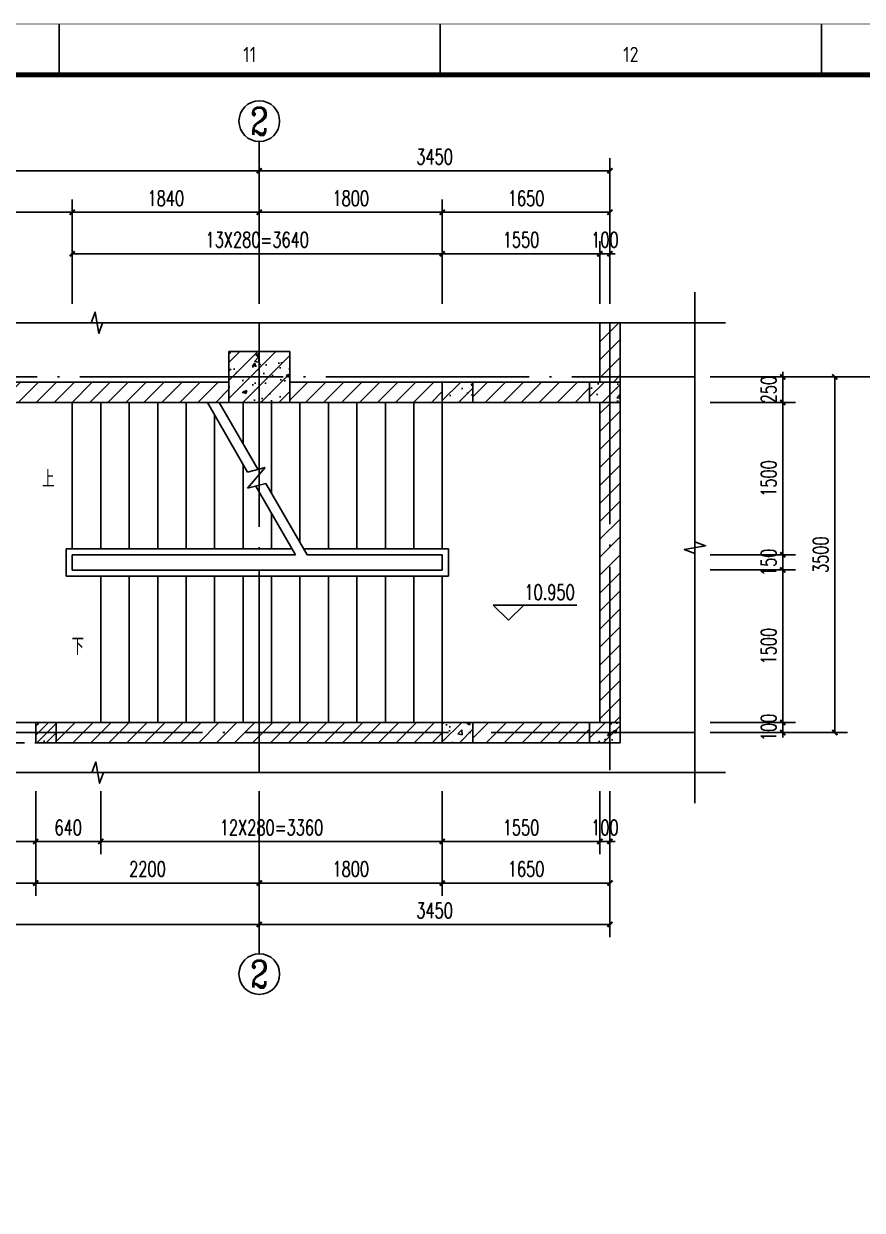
# Model space of a CAD drawing. Extents: x -93062 to 326984, y -142534 to 91021.
# Drawn here: x 177549 to 185798, y -49572 to -37894 of the extents above; entities that cross this region are included whole.
import ezdxf
from ezdxf.enums import TextEntityAlignment as Align

# ---------------------------------------------------------------- set-up
doc = ezdxf.new("R2010")
doc.units = 0
doc.header["$LTSCALE"] = 1000
doc.header["$MEASUREMENT"] = 0
doc.linetypes.add('DASH', pattern=[0.35, 0.25, -0.1])
doc.linetypes.add('DOTE', pattern=[2.42, 2, -0.2, 0.02, -0.2])
doc.layers.get('0').update_dxf_attribs({"color": 8})
doc.layers.get('Defpoints').update_dxf_attribs({"color": 8})
for name, color, linetype in [('AXIS', 8, 'Continuous'), ('AXIS_TEXT', 8, 'Continuous'), ('CENTRE LINE', 8, 'DOTE'), ('COLUMN', 8, 'Continuous'), ('DIM_ELEV', 8, 'Continuous'), ('DIM_SYMB', 8, 'Continuous'), ('DOTE', 8, 'DOTE'), ('PUB_DIM', 8, 'Continuous'), ('PUB_HATCH', 8, 'Continuous'), ('PUB_TEXT', 8, 'Continuous'), ('STAIR', 8, 'Continuous'), ('TEXT', 8, 'Continuous'), ('WALL', 8, 'Continuous'), ('WINDOW', 8, 'Continuous')]:
    doc.layers.add(name, color=color, linetype=linetype)
doc.styles.add('_TCH_AXIS', font='COMPLEX', dxfattribs={"bigfont": 'GBCBIG'})
doc.styles.add('_TCH_DIM', font='SIMPLEX', dxfattribs={"bigfont": 'GBCBIG'})
doc.styles.add('_TCH_DIM_T3', font='SIMPLEX', dxfattribs={"width": 0.705882, "bigfont": 'GBCBIG'})
doc.styles.get("Standard").update_dxf_attribs({"font": 'gbenor.shx', "bigfont": 'gbcbig.shx'})
doc.styles.add('TK', font='GEDITXT.SHX', dxfattribs={"width": 0.85, "height": 3.5, "bigfont": 'DXT.SHX'})
doc.dimstyles.new('_TCH_ARCH&&50', dxfattribs={"dimtxt": 148.75, "dimasz": 50, "dimexe": 125, "dimexo": 150, "dimgap": 63.125, "dimtad": 1, "dimdec": 0, "dimzin": 0, "dimdsep": 46, "dimtxsty": '_TCH_DIM_T3', "dimblk": 'ARCHTICK', "dimcen": 0.09, "dimazin": 2, "dimtfac": 1, "dimtdec": 0, "dimtix": 1, "dimtmove": 2, "dimatfit": 3, "dimfxl": 1, "dimtolj": 1, "dimtzin": 0, "dimarcsym": 0})
pattern_1 = [(45, (0, 89.76), (-88.38838, 88.38838), [])]
pattern_2 = [(45, (0, 0), (-88.38835, 88.38835), []), (50, (0, 0), (358.6301, -31.37607), [37.5, -412.5]), (355, (0, 0), (-69.3757, 376.0961), [30, -330]), (100.4514, (29.9, -2.6), (289.2547, 344.7198), [31.8701, -350.57106]), (46.1842, (0, 100), (533.6205, -82.7595), [56.25, -618.75]), (96.6356, (44.47, 93.1), (467.3314, 487.059), [47.8051, -525.8565]), (351.1842, (0, 100), (467.331, 487.0593), [45, -495]), (21, (50, 75), (298.45353, -201.30945), [37.5, -412.5]), (326, (50, 75), (121.6577, 362.575), [30, -330]), (71.4514, (74.87, 58.22), (420.1113, 161.26525), [31.8701, -350.57106]), (37.5, (0, 0), (6.07993, 166.44693), [0, -326, 0, -335, 0, -331.25]), (7.5, (0, 0), (131.53477, 197.20586), [0, -191, 0, -318.5, 0, -126.25]), (327.5, (-111.5, 0), (266.91122, -11.27744), [0, -125, 0, -390, 0, -517.5]), (317.5, (-161.5, 0), (291.59308, 50.0525), [0, -162.5, 0, -259, 0, -367.5])]

# ---------------------------------------------------------------- blocks, each defined once
blk = doc.blocks.new('GEDI_WK_A11')
at = {"color": 3}
for p, q in [((750, 584), (750, 594)), ((825, 584), (825, 594)), ((900, 584), (900, 594))]:
    blk.add_line(p, q, dxfattribs=at)
for points, const_width in [([(0, 0), (1050, 0), (1050, 594), (0, 594)], 0.1), ([(25, 10), (1040, 10), (1040, 584), (25, 584)], 1)]:
    blk.add_lwpolyline(points, close=True, dxfattribs=dict(at, const_width=const_width))
for s, p in [('11', (787.5, 588)), ('12', (862.5, 588))]:
    blk.add_text(s, height=3, dxfattribs=at).set_placement(p, align=Align.MIDDLE)
blk = doc.blocks.new('A$C024A6866')
blk.add_blockref('GEDI_WK_A11', (0, 0))
at = {"style": 'TK', "width": 0.85}
for tag, height, p in [('PROJECTNAME', 4.75, (985, 44)), ('PHASE', 4, (1027, 44)), ('DRAWINGNAME', 4.75, (995, 31))]:
    blk.add_attdef(tag, text='', height=height, dxfattribs=at).set_placement(p, align=Align.MIDDLE_CENTER)
for tag, p, height in [('APPROVE', (872, 32.75), 3.5), ('DESIGN', (917, 32.75), 3.5), ('REVIEW1', (872, 25.75), 3.5), ('DRAW', (917, 25.75), 3.5), ('REVIEW2', (872, 18.75), 3.5), ('PROPORTION', (917, 18.75), 3.5), ('DRAWINGNUMBER', (967, 18.5), 4), ('CHECK', (872, 11.75), 3.5), ('DATE', (917, 11.75), 3.5), ('VERSION', (1033, 11.75), 3.5)]:
    blk.add_attdef(tag, p, '', height=height, dxfattribs=at)
blk = doc.blocks.new('sgdsg')
at = {"xscale": 50, "yscale": 50, "zscale": 50}
blk.add_blockref('A$C024A6866', (-52500, 0), dxfattribs=at)
blk = doc.blocks.new('_ArchTick')
at = {"color": 0, "linetype": 'ByBlock', "const_width": 0.4}
blk.add_lwpolyline([(-0.5, -0.5), (0.5, 0.5)], dxfattribs=at)
blk = doc.blocks.new('*D618')
at = {"layer": 'AXIS', "color": 0, "lineweight": -2, "transparency": 16777216}
for p, q in [((178026, -40652), (178026, -40033)), ((181666, -40652), (181666, -40033)), ((178026, -40158), (181666, -40158))]:
    blk.add_line(p, q, dxfattribs=at)
at = {"layer": 'Defpoints', "color": 0, "transparency": 16777216}
for p in [(181666, -40158), (178026, -40802), (181666, -40802)]:
    blk.add_point(p, dxfattribs=at)
at = {"layer": 'AXIS', "color": 0, "lineweight": -2, "transparency": 16777216, "xscale": 50, "yscale": 50, "zscale": 50, "rotation": 180}
blk.add_blockref('_ArchTick', (178026, -40158), dxfattribs=at)
at = {"layer": 'AXIS', "color": 0, "lineweight": -2, "transparency": 16777216, "xscale": 50, "yscale": 50, "zscale": 50}
blk.add_blockref('_ArchTick', (181666, -40158), dxfattribs=at)
at = {"layer": 'AXIS', "color": 0, "transparency": 16777216, "insert": (179846, -40020), "char_height": 148.75, "attachment_point": 5, "style": '_TCH_DIM_T3'}
blk.add_mtext('\\A1;13X280=3640', dxfattribs=at)
blk = doc.blocks.new('*D619')
at = {"layer": 'AXIS', "color": 0, "lineweight": -2, "transparency": 16777216}
for p, q in [((181666, -40652), (181666, -40033)), ((183216, -40652), (183216, -40033)), ((181666, -40158), (183216, -40158))]:
    blk.add_line(p, q, dxfattribs=at)
at = {"layer": 'Defpoints', "color": 0, "transparency": 16777216}
for p in [(183216, -40158), (181666, -40802), (183216, -40802)]:
    blk.add_point(p, dxfattribs=at)
at = {"layer": 'AXIS', "color": 0, "lineweight": -2, "transparency": 16777216, "xscale": 50, "yscale": 50, "zscale": 50, "rotation": 180}
blk.add_blockref('_ArchTick', (181666, -40158), dxfattribs=at)
at = {"layer": 'AXIS', "color": 0, "lineweight": -2, "transparency": 16777216, "xscale": 50, "yscale": 50, "zscale": 50}
blk.add_blockref('_ArchTick', (183216, -40158), dxfattribs=at)
at = {"layer": 'AXIS', "color": 0, "transparency": 16777216, "insert": (182441, -40020), "char_height": 148.8, "attachment_point": 5, "style": '_TCH_DIM_T3'}
blk.add_mtext('\\A1;1550', dxfattribs=at)
blk = doc.blocks.new('*D620')
at = {"layer": 'AXIS', "color": 0, "lineweight": -2, "transparency": 16777216}
for p, q in [((183216, -40652), (183216, -40033)), ((183316, -40652), (183316, -40033)), ((183216, -40158), (183166, -40158)), ((183216, -40158), (183316, -40158)), ((183316, -40158), (183366, -40158))]:
    blk.add_line(p, q, dxfattribs=at)
at = {"layer": 'Defpoints', "color": 0, "transparency": 16777216}
for p in [(183316, -40158), (183216, -40802), (183316, -40802)]:
    blk.add_point(p, dxfattribs=at)
at = {"layer": 'AXIS', "color": 0, "lineweight": -2, "transparency": 16777216, "xscale": 50, "yscale": 50, "zscale": 50}
blk.add_blockref('_ArchTick', (183216, -40158), dxfattribs=at)
at = {"layer": 'AXIS', "color": 0, "lineweight": -2, "transparency": 16777216, "xscale": 50, "yscale": 50, "zscale": 50, "rotation": 180}
blk.add_blockref('_ArchTick', (183316, -40158), dxfattribs=at)
at = {"layer": 'AXIS', "color": 0, "transparency": 16777216, "insert": (183266, -40020), "char_height": 148.8, "attachment_point": 5, "style": '_TCH_DIM_T3'}
blk.add_mtext('\\A1;100', dxfattribs=at)
blk = doc.blocks.new('*D621')
at = {"layer": 'AXIS', "color": 0, "lineweight": -2, "transparency": 16777216}
for p, q in [((177666, -45448), (177666, -46067)), ((178306, -45448), (178306, -46067)), ((177666, -45942), (178306, -45942))]:
    blk.add_line(p, q, dxfattribs=at)
at = {"layer": 'Defpoints', "color": 0, "transparency": 16777216}
for p in [(177666, -45298), (178306, -45298), (178306, -45942)]:
    blk.add_point(p, dxfattribs=at)
at = {"layer": 'AXIS', "color": 0, "lineweight": -2, "transparency": 16777216, "xscale": 50, "yscale": 50, "zscale": 50, "rotation": 180}
blk.add_blockref('_ArchTick', (177666, -45942), dxfattribs=at)
at = {"layer": 'AXIS', "color": 0, "lineweight": -2, "transparency": 16777216, "xscale": 50, "yscale": 50, "zscale": 50}
blk.add_blockref('_ArchTick', (178306, -45942), dxfattribs=at)
at = {"layer": 'AXIS', "color": 0, "transparency": 16777216, "insert": (177986, -45805), "char_height": 148.8, "attachment_point": 5, "style": '_TCH_DIM_T3'}
blk.add_mtext('\\A1;640', dxfattribs=at)
blk = doc.blocks.new('*D622')
at = {"layer": 'AXIS', "color": 0, "lineweight": -2, "transparency": 16777216}
for p, q in [((178306, -45448), (178306, -46067)), ((181666, -45448), (181666, -46067)), ((178306, -45942), (181666, -45942))]:
    blk.add_line(p, q, dxfattribs=at)
at = {"layer": 'Defpoints', "color": 0, "transparency": 16777216}
for p in [(178306, -45298), (181666, -45298), (181666, -45942)]:
    blk.add_point(p, dxfattribs=at)
at = {"layer": 'AXIS', "color": 0, "lineweight": -2, "transparency": 16777216, "xscale": 50, "yscale": 50, "zscale": 50, "rotation": 180}
blk.add_blockref('_ArchTick', (178306, -45942), dxfattribs=at)
at = {"layer": 'AXIS', "color": 0, "lineweight": -2, "transparency": 16777216, "xscale": 50, "yscale": 50, "zscale": 50}
blk.add_blockref('_ArchTick', (181666, -45942), dxfattribs=at)
at = {"layer": 'AXIS', "color": 0, "transparency": 16777216, "insert": (179986, -45805), "char_height": 148.75, "attachment_point": 5, "style": '_TCH_DIM_T3'}
blk.add_mtext('\\A1;12X280=3360', dxfattribs=at)
blk = doc.blocks.new('*D623')
at = {"layer": 'AXIS', "color": 0, "lineweight": -2, "transparency": 16777216}
for p, q in [((181666, -45448), (181666, -46067)), ((183216, -45448), (183216, -46067)), ((181666, -45942), (183216, -45942))]:
    blk.add_line(p, q, dxfattribs=at)
at = {"layer": 'Defpoints', "color": 0, "transparency": 16777216}
for p in [(181666, -45298), (183216, -45298), (183216, -45942)]:
    blk.add_point(p, dxfattribs=at)
at = {"layer": 'AXIS', "color": 0, "lineweight": -2, "transparency": 16777216, "xscale": 50, "yscale": 50, "zscale": 50, "rotation": 180}
blk.add_blockref('_ArchTick', (181666, -45942), dxfattribs=at)
at = {"layer": 'AXIS', "color": 0, "lineweight": -2, "transparency": 16777216, "xscale": 50, "yscale": 50, "zscale": 50}
blk.add_blockref('_ArchTick', (183216, -45942), dxfattribs=at)
at = {"layer": 'AXIS', "color": 0, "transparency": 16777216, "insert": (182441, -45805), "char_height": 148.8, "attachment_point": 5, "style": '_TCH_DIM_T3'}
blk.add_mtext('\\A1;1550', dxfattribs=at)
blk = doc.blocks.new('*D624')
at = {"layer": 'AXIS', "color": 0, "lineweight": -2, "transparency": 16777216}
for p, q in [((183216, -45448), (183216, -46067)), ((183316, -45448), (183316, -46067)), ((183216, -45942), (183166, -45942)), ((183216, -45942), (183316, -45942)), ((183316, -45942), (183366, -45942))]:
    blk.add_line(p, q, dxfattribs=at)
at = {"layer": 'Defpoints', "color": 0, "transparency": 16777216}
for p in [(183216, -45298), (183316, -45298), (183316, -45942)]:
    blk.add_point(p, dxfattribs=at)
at = {"layer": 'AXIS', "color": 0, "lineweight": -2, "transparency": 16777216, "xscale": 50, "yscale": 50, "zscale": 50}
blk.add_blockref('_ArchTick', (183216, -45942), dxfattribs=at)
at = {"layer": 'AXIS', "color": 0, "lineweight": -2, "transparency": 16777216, "xscale": 50, "yscale": 50, "zscale": 50, "rotation": 180}
blk.add_blockref('_ArchTick', (183316, -45942), dxfattribs=at)
at = {"layer": 'AXIS', "color": 0, "transparency": 16777216, "insert": (183266, -45805), "char_height": 148.8, "attachment_point": 5, "style": '_TCH_DIM_T3'}
blk.add_mtext('\\A1;100', dxfattribs=at)
blk = doc.blocks.new('*D628')
at = {"layer": 'AXIS', "color": 0, "lineweight": -2, "transparency": 16777216}
for p, q in [((175206, -45448), (175206, -46067)), ((177666, -45448), (177666, -46067)), ((175206, -45942), (177666, -45942))]:
    blk.add_line(p, q, dxfattribs=at)
at = {"layer": 'Defpoints', "color": 0, "transparency": 16777216}
for p in [(175206, -45298), (177666, -45298), (177666, -45942)]:
    blk.add_point(p, dxfattribs=at)
at = {"layer": 'AXIS', "color": 0, "lineweight": -2, "transparency": 16777216, "xscale": 50, "yscale": 50, "zscale": 50, "rotation": 180}
blk.add_blockref('_ArchTick', (175206, -45942), dxfattribs=at)
at = {"layer": 'AXIS', "color": 0, "lineweight": -2, "transparency": 16777216, "xscale": 50, "yscale": 50, "zscale": 50}
blk.add_blockref('_ArchTick', (177666, -45942), dxfattribs=at)
at = {"layer": 'AXIS', "color": 0, "transparency": 16777216, "insert": (176436, -45805), "char_height": 148.8, "attachment_point": 5, "style": '_TCH_DIM_T3'}
blk.add_mtext('\\A1;2460', dxfattribs=at)
blk = doc.blocks.new('*D629')
at = {"layer": 'Defpoints', "color": 0, "transparency": 16777216}
for p in [(184664, -41370), (185528, -41370), (184664, -44870)]:
    blk.add_point(p, dxfattribs=at)
at = {"layer": 'PUB_DIM', "color": 0, "lineweight": -2, "transparency": 16777216}
for p, q in [((184814, -41370), (185653, -41370)), ((185528, -44870), (185528, -41370)), ((184814, -44870), (185653, -44870))]:
    blk.add_line(p, q, dxfattribs=at)
at = {"layer": 'PUB_DIM', "color": 0, "lineweight": -2, "transparency": 16777216, "xscale": 50, "yscale": 50, "zscale": 50}
for p, rotation in [((185528, -41370), 90), ((185528, -44870), 270)]:
    blk.add_blockref('_ArchTick', p, dxfattribs=dict(at, rotation=rotation))
at = {"layer": 'PUB_DIM', "color": 0, "transparency": 16777216, "insert": (185390, -43120), "char_height": 148.8, "attachment_point": 5, "rotation": 90, "style": '_TCH_DIM_T3'}
blk.add_mtext('\\A1;3500', dxfattribs=at)
blk = doc.blocks.new('*D630')
at = {"layer": 'Defpoints', "color": 0, "transparency": 16777216}
for p in [(184152, -41370), (185016, -41370), (184152, -41620)]:
    blk.add_point(p, dxfattribs=at)
at = {"layer": 'PUB_DIM', "color": 0, "lineweight": -2, "transparency": 16777216}
for p, q in [((185016, -41370), (185016, -41320)), ((184302, -41370), (185141, -41370)), ((185016, -41620), (185016, -41370)), ((184302, -41620), (185141, -41620)), ((185016, -41620), (185016, -41670))]:
    blk.add_line(p, q, dxfattribs=at)
at = {"layer": 'PUB_DIM', "color": 0, "lineweight": -2, "transparency": 16777216, "xscale": 50, "yscale": 50, "zscale": 50}
for p, rotation in [((185016, -41370), 270), ((185016, -41620), 90)]:
    blk.add_blockref('_ArchTick', p, dxfattribs=dict(at, rotation=rotation))
at = {"layer": 'PUB_DIM', "color": 0, "transparency": 16777216, "insert": (184878, -41495), "char_height": 148.8, "attachment_point": 5, "rotation": 90, "style": '_TCH_DIM_T3'}
blk.add_mtext('\\A1;250', dxfattribs=at)
blk = doc.blocks.new('*D631')
at = {"layer": 'Defpoints', "color": 0, "transparency": 16777216}
for p in [(184152, -41620), (185016, -41620), (184152, -43120)]:
    blk.add_point(p, dxfattribs=at)
at = {"layer": 'PUB_DIM', "color": 0, "lineweight": -2, "transparency": 16777216}
for p, q in [((184302, -41620), (185141, -41620)), ((185016, -43120), (185016, -41620)), ((184302, -43120), (185141, -43120))]:
    blk.add_line(p, q, dxfattribs=at)
at = {"layer": 'PUB_DIM', "color": 0, "lineweight": -2, "transparency": 16777216, "xscale": 50, "yscale": 50, "zscale": 50}
for p, rotation in [((185016, -41620), 90), ((185016, -43120), 270)]:
    blk.add_blockref('_ArchTick', p, dxfattribs=dict(at, rotation=rotation))
at = {"layer": 'PUB_DIM', "color": 0, "transparency": 16777216, "insert": (184878, -42370), "char_height": 148.8, "attachment_point": 5, "rotation": 90, "style": '_TCH_DIM_T3'}
blk.add_mtext('\\A1;1500', dxfattribs=at)
blk = doc.blocks.new('*D632')
at = {"layer": 'Defpoints', "color": 0, "transparency": 16777216}
for p in [(184152, -43120), (185016, -43120), (184152, -43270)]:
    blk.add_point(p, dxfattribs=at)
at = {"layer": 'PUB_DIM', "color": 0, "lineweight": -2, "transparency": 16777216}
for p, q in [((185016, -43120), (185016, -43070)), ((184302, -43120), (185141, -43120)), ((185016, -43270), (185016, -43120)), ((184302, -43270), (185141, -43270)), ((185016, -43270), (185016, -43320))]:
    blk.add_line(p, q, dxfattribs=at)
at = {"layer": 'PUB_DIM', "color": 0, "lineweight": -2, "transparency": 16777216, "xscale": 50, "yscale": 50, "zscale": 50}
for p, rotation in [((185016, -43120), 270), ((185016, -43270), 90)]:
    blk.add_blockref('_ArchTick', p, dxfattribs=dict(at, rotation=rotation))
at = {"layer": 'PUB_DIM', "color": 0, "transparency": 16777216, "insert": (184878, -43195), "char_height": 148.8, "attachment_point": 5, "rotation": 90, "style": '_TCH_DIM_T3'}
blk.add_mtext('\\A1;150', dxfattribs=at)
blk = doc.blocks.new('*D633')
at = {"layer": 'Defpoints', "color": 0, "transparency": 16777216}
for p in [(184152, -43270), (185016, -43270), (184152, -44770)]:
    blk.add_point(p, dxfattribs=at)
at = {"layer": 'PUB_DIM', "color": 0, "lineweight": -2, "transparency": 16777216}
for p, q in [((184302, -43270), (185141, -43270)), ((185016, -44770), (185016, -43270)), ((184302, -44770), (185141, -44770))]:
    blk.add_line(p, q, dxfattribs=at)
at = {"layer": 'PUB_DIM', "color": 0, "lineweight": -2, "transparency": 16777216, "xscale": 50, "yscale": 50, "zscale": 50}
for p, rotation in [((185016, -43270), 90), ((185016, -44770), 270)]:
    blk.add_blockref('_ArchTick', p, dxfattribs=dict(at, rotation=rotation))
at = {"layer": 'PUB_DIM', "color": 0, "transparency": 16777216, "insert": (184878, -44020), "char_height": 148.8, "attachment_point": 5, "rotation": 90, "style": '_TCH_DIM_T3'}
blk.add_mtext('\\A1;1500', dxfattribs=at)
blk = doc.blocks.new('*D634')
at = {"layer": 'Defpoints', "color": 0, "transparency": 16777216}
for p in [(184152, -44770), (185016, -44770), (184152, -44870)]:
    blk.add_point(p, dxfattribs=at)
at = {"layer": 'PUB_DIM', "color": 0, "lineweight": -2, "transparency": 16777216}
for p, q in [((185016, -44770), (185016, -44720)), ((184302, -44770), (185141, -44770)), ((185016, -44870), (185016, -44770)), ((184302, -44870), (185141, -44870)), ((185016, -44870), (185016, -44920))]:
    blk.add_line(p, q, dxfattribs=at)
at = {"layer": 'PUB_DIM', "color": 0, "lineweight": -2, "transparency": 16777216, "xscale": 50, "yscale": 50, "zscale": 50}
for p, rotation in [((185016, -44770), 270), ((185016, -44870), 90)]:
    blk.add_blockref('_ArchTick', p, dxfattribs=dict(at, rotation=rotation))
at = {"layer": 'PUB_DIM', "color": 0, "transparency": 16777216, "insert": (184878, -44820), "char_height": 148.8, "attachment_point": 5, "rotation": 90, "style": '_TCH_DIM_T3'}
blk.add_mtext('\\A1;100', dxfattribs=at)
blk = doc.blocks.new('*D639')
at = {"layer": 'AXIS', "color": 0, "lineweight": -2, "transparency": 16777216}
for p, q in [((175066, -40652), (175066, -39624)), ((178026, -40652), (178026, -39624)), ((175066, -39749), (178026, -39749))]:
    blk.add_line(p, q, dxfattribs=at)
at = {"layer": 'Defpoints', "color": 0, "transparency": 16777216}
for p in [(178026, -39749), (175066, -40802), (178026, -40802)]:
    blk.add_point(p, dxfattribs=at)
at = {"layer": 'AXIS', "color": 0, "lineweight": -2, "transparency": 16777216, "xscale": 50, "yscale": 50, "zscale": 50, "rotation": 180}
blk.add_blockref('_ArchTick', (175066, -39749), dxfattribs=at)
at = {"layer": 'AXIS', "color": 0, "lineweight": -2, "transparency": 16777216, "xscale": 50, "yscale": 50, "zscale": 50}
blk.add_blockref('_ArchTick', (178026, -39749), dxfattribs=at)
at = {"layer": 'AXIS', "color": 0, "transparency": 16777216, "insert": (176546, -39612), "char_height": 148.8, "attachment_point": 5, "style": '_TCH_DIM_T3'}
blk.add_mtext('\\A1;2960', dxfattribs=at)
blk = doc.blocks.new('*D640')
at = {"layer": 'AXIS', "color": 0, "lineweight": -2, "transparency": 16777216}
for p, q in [((178026, -40652), (178026, -39624)), ((179866, -40652), (179866, -39624)), ((178026, -39749), (179866, -39749))]:
    blk.add_line(p, q, dxfattribs=at)
at = {"layer": 'Defpoints', "color": 0, "transparency": 16777216}
for p in [(179866, -39749), (178026, -40802), (179866, -40802)]:
    blk.add_point(p, dxfattribs=at)
at = {"layer": 'AXIS', "color": 0, "lineweight": -2, "transparency": 16777216, "xscale": 50, "yscale": 50, "zscale": 50, "rotation": 180}
blk.add_blockref('_ArchTick', (178026, -39749), dxfattribs=at)
at = {"layer": 'AXIS', "color": 0, "lineweight": -2, "transparency": 16777216, "xscale": 50, "yscale": 50, "zscale": 50}
blk.add_blockref('_ArchTick', (179866, -39749), dxfattribs=at)
at = {"layer": 'AXIS', "color": 0, "transparency": 16777216, "insert": (178946, -39612), "char_height": 148.8, "attachment_point": 5, "style": '_TCH_DIM_T3'}
blk.add_mtext('\\A1;1840', dxfattribs=at)
blk = doc.blocks.new('*D641')
at = {"layer": 'AXIS', "color": 0, "lineweight": -2, "transparency": 16777216}
for p, q in [((179866, -40652), (179866, -39624)), ((181666, -40652), (181666, -39624)), ((179866, -39749), (181666, -39749))]:
    blk.add_line(p, q, dxfattribs=at)
at = {"layer": 'Defpoints', "color": 0, "transparency": 16777216}
for p in [(181666, -39749), (179866, -40802), (181666, -40802)]:
    blk.add_point(p, dxfattribs=at)
at = {"layer": 'AXIS', "color": 0, "lineweight": -2, "transparency": 16777216, "xscale": 50, "yscale": 50, "zscale": 50, "rotation": 180}
blk.add_blockref('_ArchTick', (179866, -39749), dxfattribs=at)
at = {"layer": 'AXIS', "color": 0, "lineweight": -2, "transparency": 16777216, "xscale": 50, "yscale": 50, "zscale": 50}
blk.add_blockref('_ArchTick', (181666, -39749), dxfattribs=at)
at = {"layer": 'AXIS', "color": 0, "transparency": 16777216, "insert": (180766, -39612), "char_height": 148.8, "attachment_point": 5, "style": '_TCH_DIM_T3'}
blk.add_mtext('\\A1;1800', dxfattribs=at)
blk = doc.blocks.new('*D642')
at = {"layer": 'AXIS', "color": 0, "lineweight": -2, "transparency": 16777216}
for p, q in [((181666, -40652), (181666, -39624)), ((183316, -40652), (183316, -39624)), ((181666, -39749), (183316, -39749))]:
    blk.add_line(p, q, dxfattribs=at)
at = {"layer": 'Defpoints', "color": 0, "transparency": 16777216}
for p in [(183316, -39749), (181666, -40802), (183316, -40802)]:
    blk.add_point(p, dxfattribs=at)
at = {"layer": 'AXIS', "color": 0, "lineweight": -2, "transparency": 16777216, "xscale": 50, "yscale": 50, "zscale": 50, "rotation": 180}
blk.add_blockref('_ArchTick', (181666, -39749), dxfattribs=at)
at = {"layer": 'AXIS', "color": 0, "lineweight": -2, "transparency": 16777216, "xscale": 50, "yscale": 50, "zscale": 50}
blk.add_blockref('_ArchTick', (183316, -39749), dxfattribs=at)
at = {"layer": 'AXIS', "color": 0, "transparency": 16777216, "insert": (182491, -39612), "char_height": 148.8, "attachment_point": 5, "style": '_TCH_DIM_T3'}
blk.add_mtext('\\A1;1650', dxfattribs=at)
blk = doc.blocks.new('*D643')
at = {"layer": 'AXIS', "color": 0, "lineweight": -2, "transparency": 16777216}
for p, q in [((172766, -40144), (172766, -39216)), ((179866, -40144), (179866, -39216)), ((172766, -39341), (179866, -39341))]:
    blk.add_line(p, q, dxfattribs=at)
at = {"layer": 'Defpoints', "color": 0, "transparency": 16777216}
for p in [(179866, -39341), (172766, -40294), (179866, -40294)]:
    blk.add_point(p, dxfattribs=at)
at = {"layer": 'AXIS', "color": 0, "lineweight": -2, "transparency": 16777216, "xscale": 50, "yscale": 50, "zscale": 50, "rotation": 180}
blk.add_blockref('_ArchTick', (172766, -39341), dxfattribs=at)
at = {"layer": 'AXIS', "color": 0, "lineweight": -2, "transparency": 16777216, "xscale": 50, "yscale": 50, "zscale": 50}
blk.add_blockref('_ArchTick', (179866, -39341), dxfattribs=at)
at = {"layer": 'AXIS', "color": 0, "transparency": 16777216, "insert": (176316, -39203), "char_height": 148.8, "attachment_point": 5, "style": '_TCH_DIM_T3'}
blk.add_mtext('\\A1;7100', dxfattribs=at)
blk = doc.blocks.new('*D644')
at = {"layer": 'AXIS', "color": 0, "lineweight": -2, "transparency": 16777216}
for p, q in [((179866, -40144), (179866, -39216)), ((183316, -40144), (183316, -39216)), ((179866, -39341), (183316, -39341))]:
    blk.add_line(p, q, dxfattribs=at)
at = {"layer": 'Defpoints', "color": 0, "transparency": 16777216}
for p in [(183316, -39341), (179866, -40294), (183316, -40294)]:
    blk.add_point(p, dxfattribs=at)
at = {"layer": 'AXIS', "color": 0, "lineweight": -2, "transparency": 16777216, "xscale": 50, "yscale": 50, "zscale": 50, "rotation": 180}
blk.add_blockref('_ArchTick', (179866, -39341), dxfattribs=at)
at = {"layer": 'AXIS', "color": 0, "lineweight": -2, "transparency": 16777216, "xscale": 50, "yscale": 50, "zscale": 50}
blk.add_blockref('_ArchTick', (183316, -39341), dxfattribs=at)
at = {"layer": 'AXIS', "color": 0, "transparency": 16777216, "insert": (181591, -39203), "char_height": 148.8, "attachment_point": 5, "style": '_TCH_DIM_T3'}
blk.add_mtext('\\A1;3450', dxfattribs=at)
blk = doc.blocks.new('*D647')
at = {"layer": 'AXIS', "color": 0, "lineweight": -2, "transparency": 16777216}
for p, q in [((175066, -45448), (175066, -46476)), ((177666, -45448), (177666, -46476)), ((175066, -46351), (177666, -46351))]:
    blk.add_line(p, q, dxfattribs=at)
at = {"layer": 'Defpoints', "color": 0, "transparency": 16777216}
for p in [(175066, -45298), (177666, -45298), (177666, -46351)]:
    blk.add_point(p, dxfattribs=at)
at = {"layer": 'AXIS', "color": 0, "lineweight": -2, "transparency": 16777216, "xscale": 50, "yscale": 50, "zscale": 50, "rotation": 180}
blk.add_blockref('_ArchTick', (175066, -46351), dxfattribs=at)
at = {"layer": 'AXIS', "color": 0, "lineweight": -2, "transparency": 16777216, "xscale": 50, "yscale": 50, "zscale": 50}
blk.add_blockref('_ArchTick', (177666, -46351), dxfattribs=at)
at = {"layer": 'AXIS', "color": 0, "transparency": 16777216, "insert": (176366, -46213), "char_height": 148.8, "attachment_point": 5, "style": '_TCH_DIM_T3'}
blk.add_mtext('\\A1;2600', dxfattribs=at)
blk = doc.blocks.new('*D648')
at = {"layer": 'AXIS', "color": 0, "lineweight": -2, "transparency": 16777216}
for p, q in [((177666, -45448), (177666, -46476)), ((179866, -45448), (179866, -46476)), ((177666, -46351), (179866, -46351))]:
    blk.add_line(p, q, dxfattribs=at)
at = {"layer": 'Defpoints', "color": 0, "transparency": 16777216}
for p in [(177666, -45298), (179866, -45298), (179866, -46351)]:
    blk.add_point(p, dxfattribs=at)
at = {"layer": 'AXIS', "color": 0, "lineweight": -2, "transparency": 16777216, "xscale": 50, "yscale": 50, "zscale": 50, "rotation": 180}
blk.add_blockref('_ArchTick', (177666, -46351), dxfattribs=at)
at = {"layer": 'AXIS', "color": 0, "lineweight": -2, "transparency": 16777216, "xscale": 50, "yscale": 50, "zscale": 50}
blk.add_blockref('_ArchTick', (179866, -46351), dxfattribs=at)
at = {"layer": 'AXIS', "color": 0, "transparency": 16777216, "insert": (178766, -46213), "char_height": 148.8, "attachment_point": 5, "style": '_TCH_DIM_T3'}
blk.add_mtext('\\A1;2200', dxfattribs=at)
blk = doc.blocks.new('*D649')
at = {"layer": 'AXIS', "color": 0, "lineweight": -2, "transparency": 16777216}
for p, q in [((179866, -45448), (179866, -46476)), ((181666, -45448), (181666, -46476)), ((179866, -46351), (181666, -46351))]:
    blk.add_line(p, q, dxfattribs=at)
at = {"layer": 'Defpoints', "color": 0, "transparency": 16777216}
for p in [(179866, -45298), (181666, -45298), (181666, -46351)]:
    blk.add_point(p, dxfattribs=at)
at = {"layer": 'AXIS', "color": 0, "lineweight": -2, "transparency": 16777216, "xscale": 50, "yscale": 50, "zscale": 50, "rotation": 180}
blk.add_blockref('_ArchTick', (179866, -46351), dxfattribs=at)
at = {"layer": 'AXIS', "color": 0, "lineweight": -2, "transparency": 16777216, "xscale": 50, "yscale": 50, "zscale": 50}
blk.add_blockref('_ArchTick', (181666, -46351), dxfattribs=at)
at = {"layer": 'AXIS', "color": 0, "transparency": 16777216, "insert": (180766, -46213), "char_height": 148.8, "attachment_point": 5, "style": '_TCH_DIM_T3'}
blk.add_mtext('\\A1;1800', dxfattribs=at)
blk = doc.blocks.new('*D650')
at = {"layer": 'AXIS', "color": 0, "lineweight": -2, "transparency": 16777216}
for p, q in [((181666, -45448), (181666, -46476)), ((183316, -45448), (183316, -46476)), ((181666, -46351), (183316, -46351))]:
    blk.add_line(p, q, dxfattribs=at)
at = {"layer": 'Defpoints', "color": 0, "transparency": 16777216}
for p in [(181666, -45298), (183316, -45298), (183316, -46351)]:
    blk.add_point(p, dxfattribs=at)
at = {"layer": 'AXIS', "color": 0, "lineweight": -2, "transparency": 16777216, "xscale": 50, "yscale": 50, "zscale": 50, "rotation": 180}
blk.add_blockref('_ArchTick', (181666, -46351), dxfattribs=at)
at = {"layer": 'AXIS', "color": 0, "lineweight": -2, "transparency": 16777216, "xscale": 50, "yscale": 50, "zscale": 50}
blk.add_blockref('_ArchTick', (183316, -46351), dxfattribs=at)
at = {"layer": 'AXIS', "color": 0, "transparency": 16777216, "insert": (182491, -46213), "char_height": 148.8, "attachment_point": 5, "style": '_TCH_DIM_T3'}
blk.add_mtext('\\A1;1650', dxfattribs=at)
blk = doc.blocks.new('*D651')
at = {"layer": 'AXIS', "color": 0, "lineweight": -2, "transparency": 16777216}
for p, q in [((172766, -45956), (172766, -46884)), ((179866, -45956), (179866, -46884)), ((172766, -46759), (179866, -46759))]:
    blk.add_line(p, q, dxfattribs=at)
at = {"layer": 'Defpoints', "color": 0, "transparency": 16777216}
for p in [(172766, -45806), (179866, -45806), (179866, -46759)]:
    blk.add_point(p, dxfattribs=at)
at = {"layer": 'AXIS', "color": 0, "lineweight": -2, "transparency": 16777216, "xscale": 50, "yscale": 50, "zscale": 50, "rotation": 180}
blk.add_blockref('_ArchTick', (172766, -46759), dxfattribs=at)
at = {"layer": 'AXIS', "color": 0, "lineweight": -2, "transparency": 16777216, "xscale": 50, "yscale": 50, "zscale": 50}
blk.add_blockref('_ArchTick', (179866, -46759), dxfattribs=at)
at = {"layer": 'AXIS', "color": 0, "transparency": 16777216, "insert": (176116, -46622), "char_height": 148.8, "attachment_point": 5, "style": '_TCH_DIM_T3'}
blk.add_mtext('\\A1;7100', dxfattribs=at)
blk = doc.blocks.new('*D652')
at = {"layer": 'AXIS', "color": 0, "lineweight": -2, "transparency": 16777216}
for p, q in [((179866, -45956), (179866, -46884)), ((183316, -45956), (183316, -46884)), ((179866, -46759), (183316, -46759))]:
    blk.add_line(p, q, dxfattribs=at)
at = {"layer": 'Defpoints', "color": 0, "transparency": 16777216}
for p in [(179866, -45806), (183316, -45806), (183316, -46759)]:
    blk.add_point(p, dxfattribs=at)
at = {"layer": 'AXIS', "color": 0, "lineweight": -2, "transparency": 16777216, "xscale": 50, "yscale": 50, "zscale": 50, "rotation": 180}
blk.add_blockref('_ArchTick', (179866, -46759), dxfattribs=at)
at = {"layer": 'AXIS', "color": 0, "lineweight": -2, "transparency": 16777216, "xscale": 50, "yscale": 50, "zscale": 50}
blk.add_blockref('_ArchTick', (183316, -46759), dxfattribs=at)
at = {"layer": 'AXIS', "color": 0, "transparency": 16777216, "insert": (181591, -46622), "char_height": 148.8, "attachment_point": 5, "style": '_TCH_DIM_T3'}
blk.add_mtext('\\A1;3450', dxfattribs=at)

msp = doc.modelspace()

# ---------------------------------------------------------------- hatches: boundary and pattern name
at = {"layer": 'PUB_HATCH'}
h = msp.add_hatch(dxfattribs=at)
h.set_pattern_fill('普通砖', color=256, scale=50, style=0)
h.set_pattern_definition(pattern_1)
h.paths.add_polyline_path([(183216.2, -41420.4), (183416.2, -41420.4), (183416.2, -40836), (183216.2, -40836)])
h = msp.add_hatch(dxfattribs=at)
h.set_pattern_fill('钢筋混凝土', color=256, scale=50, style=0)
h.set_pattern_definition(pattern_2)
h.paths.add_polyline_path([(179566.2, -41620.4), (180166.2, -41620.4), (180166.2, -41120.4), (179566.2, -41120.4)])
h = msp.add_hatch(dxfattribs=at)
h.set_pattern_fill('普通砖', color=256, scale=50, style=0)
h.set_pattern_definition(pattern_1)
h.paths.add_polyline_path([(179866.2, -41620.4), (179566.2, -41620.4), (179566.2, -41420.4), (175066.2, -41420.4), (175079.6, -41553.8), (175206.2, -41620.4)])
h = msp.add_hatch(dxfattribs=at)
h.set_pattern_fill('普通砖', color=256, scale=50, style=0)
h.set_pattern_definition(pattern_1)
h.paths.add_polyline_path([(181666.2, -41620.4), (181666.2, -41420.4), (180166.2, -41420.4), (180166.2, -41620.4)])
h = msp.add_hatch(dxfattribs=at)
h.set_pattern_fill('钢筋混凝土', color=256, scale=50, style=0)
h.set_pattern_definition(pattern_2)
h.paths.add_polyline_path([(181666.2, -41620.4), (181966.2, -41620.4), (181966.2, -41420.4), (181666.2, -41420.4)])
h = msp.add_hatch(dxfattribs=at)
h.set_pattern_fill('普通砖', color=256, scale=50, style=0)
h.set_pattern_definition(pattern_1)
h.paths.add_polyline_path([(183116.2, -41620.4), (183116.2, -41420.4), (181966.2, -41420.4), (181966.2, -41620.4)])
h = msp.add_hatch(dxfattribs=at)
h.set_pattern_fill('钢筋混凝土', color=256, scale=50, style=0)
h.set_pattern_definition(pattern_2)
h.paths.add_polyline_path([(183116.2, -41620.4), (183416.2, -41620.4), (183416.2, -41420.4), (183116.2, -41420.4)])
h = msp.add_hatch(dxfattribs=at)
h.set_pattern_fill('普通砖', color=256, scale=50, style=0)
h.set_pattern_definition(pattern_1)
h.paths.add_polyline_path([(183416.2, -41620.4), (183216.2, -41620.4), (183216.2, -44770.4), (183416.2, -44770.4)])
h = msp.add_hatch(dxfattribs=at)
h.set_pattern_fill('钢筋混凝土', color=256, scale=50, style=0)
h.set_pattern_definition(pattern_2)
h.paths.add_polyline_path([(177666.2, -44770.4), (177666.2, -44970.4), (177866.2, -44970.4), (177866.2, -44770.4)])
h = msp.add_hatch(dxfattribs=at)
h.set_pattern_fill('普通砖', color=256, scale=50, style=0)
h.set_pattern_definition(pattern_1)
h.paths.add_polyline_path([(181816.2, -44970.4), (181666.2, -44970.4), (181666.2, -44770.4), (177666.2, -44770.4), (177666.2, -44970.4)])
h = msp.add_hatch(dxfattribs=at)
h.set_pattern_fill('钢筋混凝土', color=256, scale=50, style=0)
h.set_pattern_definition(pattern_2)
h.paths.add_polyline_path([(181666.2, -44970.4), (181966.2, -44970.4), (181966.2, -44770.4), (181666.2, -44770.4)])
h = msp.add_hatch(dxfattribs=at)
h.set_pattern_fill('普通砖', color=256, scale=50, style=0)
h.set_pattern_definition(pattern_1)
h.paths.add_polyline_path([(181966.2, -44770.4), (181966.2, -44970.4), (181816.2, -44970.4), (183116.2, -44970.4), (183116.2, -44770.4)])
h = msp.add_hatch(dxfattribs=at)
h.set_pattern_fill('钢筋混凝土', color=256, scale=50, style=0)
h.set_pattern_definition(pattern_2)
h.paths.add_polyline_path([(183116.2, -44970.4), (183416.2, -44970.4), (183416.2, -44770.4), (183116.2, -44770.4)])

# ---------------------------------------------------------------- linework, layer by layer
at = {"layer": 'AXIS'}
for p, q in [((179866.2, -39994), (179866.2, -39052.5)), ((184302.5, -41370.4), (185943.5, -41370.4)), ((179866.2, -46106), (179866.2, -47047.5))]:
    msp.add_line(p, q, dxfattribs=at)
for centre in [(179866.2, -38852.5), (179866.2, -47247.5)]:
    msp.add_circle(centre, 200, dxfattribs=at)
at = {"layer": 'CENTRE LINE'}
msp.add_line((172466.2, -44870.4), (184152.5, -44870.4), dxfattribs=at)
msp.add_lwpolyline([(183316.2, -45239), (183316.2, -40836)], dxfattribs=at)
at = {"layer": 'COLUMN'}
for p, q in [((180166.2, -41120.4), (179566.2, -41120.4)), ((179566.2, -41120.4), (179566.2, -41620.4)), ((180166.2, -41620.4), (180166.2, -41120.4)), ((181966.2, -41420.4), (181666.2, -41420.4)), ((181666.2, -41420.4), (181666.2, -41620.4)), ((181966.2, -41620.4), (181966.2, -41420.4)), ((183416.2, -41420.4), (183116.2, -41420.4)), ((183116.2, -41420.4), (183116.2, -41620.4)), ((183416.2, -41620.4), (183416.2, -41420.4)), ((179566.2, -41620.4), (180166.2, -41620.4)), ((181666.2, -41620.4), (181966.2, -41620.4)), ((183116.2, -41620.4), (183416.2, -41620.4)), ((177666.2, -44770.4), (177666.2, -44970.4)), ((177866.2, -44770.4), (177666.2, -44770.4)), ((177866.2, -44970.4), (177866.2, -44770.4)), ((181966.2, -44770.4), (181666.2, -44770.4)), ((181666.2, -44770.4), (181666.2, -44970.4)), ((181966.2, -44970.4), (181966.2, -44770.4)), ((183416.2, -44770.4), (183116.2, -44770.4)), ((183116.2, -44770.4), (183116.2, -44970.4)), ((183416.2, -44970.4), (183416.2, -44770.4)), ((177666.2, -44970.4), (177866.2, -44970.4)), ((181666.2, -44970.4), (181966.2, -44970.4)), ((183116.2, -44970.4), (183416.2, -44970.4))]:
    msp.add_line(p, q, dxfattribs=at)
at = {"layer": 'DIM_ELEV'}
for p, q in [((182318, -43765.5), (182168, -43615.5)), ((182168, -43615.5), (182989.5, -43615.5)), ((182318, -43765.5), (182468, -43615.5))]:
    msp.add_line(p, q, dxfattribs=at)
at = {"layer": 'DIM_SYMB'}
for points in [[(184152.5, -40536), (184152.5, -42993.8), (184257.5, -43032), (184047.5, -43069), (184152.5, -43106.2), (184152.5, -45564)], [(172085, -40836), (178212.5, -40836), (178250.7, -40731), (178287.7, -40941), (178325, -40836), (184452.5, -40836)], [(172100, -45264), (178220, -45264), (178258.2, -45159), (178295.2, -45369), (178332.5, -45264), (184452.5, -45264)]]:
    msp.add_lwpolyline(points, dxfattribs=at)
for points in [[(177886.2, -42370.4, 0, 0, 0), (179556.2, -42370.4, 40, 0, 0), (179706.2, -42370.4, 0, 0, 0)], [(178166.2, -44020.4, 0, 0, 0), (182441.2, -44020.4, 0, 0, 0), (182441.2, -42370.4, 0, 0, 0), (180136.2, -42370.4, 40, 0, 0), (179986.2, -42370.4, 0, 0, 0)]]:
    msp.add_lwpolyline(points, format="xyseb", dxfattribs=at)
at = {"layer": 'DOTE'}
msp.add_line((170840.8, -41370.4), (184152.5, -41370.4), dxfattribs=at)
msp.add_lwpolyline([(179866.2, -45264), (179866.2, -40836)], dxfattribs=at)
at = {"layer": 'STAIR'}
for p, q in [((178026.2, -41620.4), (179355.5, -41620.4)), ((178026.2, -41620.4), (178026.2, -43060.4)), ((178306.2, -41620.4), (178306.2, -43060.4)), ((178586.2, -41620.4), (178586.2, -43060.4)), ((178866.2, -41620.4), (178866.2, -43060.4)), ((179146.2, -41620.4), (179146.2, -43060.4)), ((179355.5, -41620.4), (179751.3, -42306)), ((179471, -41620.4), (181666.2, -41620.4)), ((179471, -41620.4), (179851.3, -42279.2)), ((179706.2, -41620.4), (179706.2, -42027.9)), ((179986.2, -41620.4), (179986.2, -42512.9)), ((180266.2, -41620.4), (180266.2, -42997.9)), ((180546.2, -41620.4), (180546.2, -43060.4)), ((180826.2, -41620.4), (180826.2, -43060.4)), ((181106.2, -41620.4), (181106.2, -43060.4)), ((181386.2, -41620.4), (181386.2, -43060.4)), ((181666.2, -41620.4), (181666.2, -43060.4)), ((183216.2, -41620.4), (181666.2, -41620.4)), ((181666.2, -41620.4), (181666.2, -43060.4)), ((183216.2, -44770.4), (183216.2, -41620.4)), ((179426.2, -41743), (179426.2, -43060.4)), ((179706.2, -42227.9), (179706.2, -43060.4)), ((179923.7, -42259.8), (179750.8, -42465.9)), ((179751.3, -42306), (179923.7, -42259.8)), ((179750.8, -42465.9), (179931.2, -42417.6)), ((179831.2, -42444.3), (180221.5, -43120.4)), ((179931.2, -42417.6), (180337, -43120.4)), ((179986.2, -42712.9), (179986.2, -43060.4)), ((177966.2, -43330.4), (177966.2, -43060.4)), ((177966.2, -43060.4), (180186.9, -43060.4)), ((180302.3, -43060.4), (181726.2, -43060.4)), ((181726.2, -43060.4), (181726.2, -43330.4)), ((178026.2, -43120.4), (180221.5, -43120.4)), ((178026.2, -43270.4), (178026.2, -43120.4)), ((178026.2, -43120.4), (180221.5, -43120.4)), ((178026.2, -43270.4), (178026.2, -43120.4)), ((180337, -43120.4), (181666.2, -43120.4)), ((180337, -43120.4), (181666.2, -43120.4)), ((181666.2, -43120.4), (181666.2, -43270.4)), ((181666.2, -43120.4), (181666.2, -43270.4)), ((181666.2, -43270.4), (178026.2, -43270.4)), ((181666.2, -43270.4), (178306.2, -43270.4)), ((181726.2, -43330.4), (177966.2, -43330.4)), ((178306.2, -44770.4), (178306.2, -43330.4)), ((178586.2, -44770.4), (178586.2, -43330.4)), ((178866.2, -44770.4), (178866.2, -43330.4)), ((179146.2, -44770.4), (179146.2, -43330.4)), ((179426.2, -44770.4), (179426.2, -43330.4)), ((179706.2, -44770.4), (179706.2, -43330.4)), ((179986.2, -44770.4), (179986.2, -43330.4)), ((180266.2, -44770.4), (180266.2, -43330.4)), ((180546.2, -44770.4), (180546.2, -43330.4)), ((180826.2, -44770.4), (180826.2, -43330.4)), ((181106.2, -44770.4), (181106.2, -43330.4)), ((181386.2, -44770.4), (181386.2, -43330.4)), ((181666.2, -44770.4), (181666.2, -43330.4)), ((181666.2, -43330.4), (181666.2, -44770.4)), ((181666.2, -44770.4), (178306.2, -44770.4)), ((181966.2, -44770.4), (183116.2, -44770.4))]:
    msp.add_line(p, q, dxfattribs=at)
at = {"layer": 'TEXT'}
msp.add_lwpolyline([(169639.5, -40836), (184152.5, -40836), (184152.5, -45264), (169639.5, -45264)], close=True, dxfattribs=at)
at = {"layer": 'WALL'}
for p, q in [((183216.2, -41420.4), (183216.2, -40836)), ((183216.2, -40836), (183416.2, -40836)), ((183416.2, -41420.4), (183416.2, -40836)), ((175066.2, -41420.4), (179566.2, -41420.4)), ((180166.2, -41420.4), (181666.2, -41420.4)), ((181966.2, -41420.4), (183116.2, -41420.4)), ((175206.2, -41620.4), (179566.2, -41620.4)), ((180166.2, -41620.4), (181666.2, -41620.4)), ((181966.2, -41620.4), (183116.2, -41620.4)), ((183216.2, -44770.4), (183216.2, -41620.4)), ((183416.2, -44770.4), (183416.2, -41620.4)), ((181666.2, -44770.4), (177666.2, -44770.4)), ((177666.2, -44770.4), (177666.2, -44970.4)), ((183116.2, -44770.4), (181966.2, -44770.4)), ((177666.2, -44970.4), (181666.2, -44970.4)), ((183116.2, -44970.4), (181966.2, -44970.4))]:
    msp.add_line(p, q, dxfattribs=at)
at = {"layer": 'WINDOW', "linetype": 'DASH'}
for p, q in [((177666.2, -44770.4), (175206.2, -44770.4)), ((175206.2, -44970.4), (177666.2, -44970.4))]:
    msp.add_line(p, q, dxfattribs=at)

# ---------------------------------------------------------------- block references
msp.add_blockref('sgdsg', (192896.5, -67596))

# ---------------------------------------------------------------- texts
at = {"layer": 'AXIS_TEXT', "style": '_TCH_AXIS'}
for p, p2 in [((179777.5, -38985.6), (179955, -38985.6)), ((179777.5, -47380.6), (179955, -47380.6))]:
    msp.add_text('2', height=266.3, dxfattribs=at).set_placement(p, p2, align=Align.FIT)
at = {"layer": 'PUB_TEXT', "style": '_TCH_DIM'}
for s, p in [('上', (177729.5, -42457.9)), ('下', (178018.8, -44107.9))]:
    msp.add_text(s, height=168.8, dxfattribs=at).set_placement(p)
at = {"layer": 'PUB_TEXT', "style": '_TCH_DIM', "width": 0.705882}
msp.add_text('10.950', height=148.75, dxfattribs=at).set_placement((182474.5, -43563))

# ---------------------------------------------------------------- dimensions: what is measured, and where the dimension line sits
at = {"layer": 'AXIS'}
for p1, p2, distance, picture, middle in [((172766.2, -40294), (179866.2, -40294), 953.4, '*D643', (176316.2, -39203.1)), ((179866.2, -40294), (183316.2, -40294), 953.4, '*D644', (181591.2, -39203.1)), ((175066.2, -40802.5), (178026.2, -40802.5), 1053.4, '*D639', (176546.2, -39611.6)), ((178026.2, -40802.5), (179866.2, -40802.5), 1053.4, '*D640', (178946.2, -39611.6)), ((179866.2, -40802.5), (181666.2, -40802.5), 1053.4, '*D641', (180766.2, -39611.6)), ((181666.2, -40802.5), (183316.2, -40802.5), 1053.4, '*D642', (182491.2, -39611.6)), ((181666.2, -40802.5), (183216.2, -40802.5), 644.9, '*D619', (182441.2, -40020)), ((183216.2, -40802.5), (183316.2, -40802.5), 644.9, '*D620', (183266.2, -40020)), ((175066.2, -45297.5), (177666.2, -45297.5), -1053.4, '*D647', (176366.2, -46213.4)), ((175206.2, -45297.5), (177666.2, -45297.5), -644.9, '*D628', (176436.2, -45805)), ((177666.2, -45297.5), (178306.2, -45297.5), -644.9, '*D621', (177986.2, -45805)), ((177666.2, -45297.5), (179866.2, -45297.5), -1053.4, '*D648', (178766.2, -46213.4)), ((179866.2, -45297.5), (181666.2, -45297.5), -1053.4, '*D649', (180766.2, -46213.4)), ((181666.2, -45297.5), (183216.2, -45297.5), -644.9, '*D623', (182441.2, -45805)), ((181666.2, -45297.5), (183316.2, -45297.5), -1053.4, '*D650', (182491.2, -46213.4)), ((183216.2, -45297.5), (183316.2, -45297.5), -644.9, '*D624', (183266.2, -45805)), ((179866.2, -45806), (183316.2, -45806), -953.4, '*D652', (181591.2, -46621.9))]:
    dim = msp.add_aligned_dim(p1=p1, p2=p2, distance=distance, dimstyle='_TCH_ARCH&&50', dxfattribs=at)
    dim.commit()
    dim.dimension.update_dxf_attribs({"geometry": picture, "text_midpoint": middle})
for p1, p2, distance, text, picture, middle in [((178026.2, -40802.5), (181666.2, -40802.5), 644.9, '13X280=3640', '*D618', (179846.2, -40020)), ((178306.2, -45297.5), (181666.2, -45297.5), -644.9, '12X280=3360', '*D622', (179986.2, -45805))]:
    dim = msp.add_aligned_dim(p1=p1, p2=p2, distance=distance, text=text, dimstyle='_TCH_ARCH&&50', dxfattribs=at)
    dim.commit()
    dim.dimension.update_dxf_attribs({"geometry": picture, "text_midpoint": middle})
dim = msp.add_linear_dim(base=(179866.2, -46759.4), p1=(172766.2, -45806), p2=(179866.2, -45806), angle=0, dimstyle='_TCH_ARCH&&50', dxfattribs=at)
dim.commit()
dim.dimension.update_dxf_attribs({"geometry": '*D651', "text_midpoint": (176116.2, -46621.9), "dimtype": 129})
at = {"layer": 'PUB_DIM'}
for p1, p2, picture, middle in [((184152.5, -41620.4), (184152.5, -41370.4), '*D630', (184878.5, -41495.4)), ((184664.5, -44870.4), (184664.5, -41370.4), '*D629', (185390.5, -43120.4)), ((184152.5, -43120.4), (184152.5, -41620.4), '*D631', (184878.5, -42370.4)), ((184152.5, -43270.4), (184152.5, -43120.4), '*D632', (184878.5, -43195.4)), ((184152.5, -44770.4), (184152.5, -43270.4), '*D633', (184878.5, -44020.4)), ((184152.5, -44870.4), (184152.5, -44770.4), '*D634', (184878.5, -44820.4))]:
    dim = msp.add_aligned_dim(p1=p1, p2=p2, distance=-863.5, dimstyle='_TCH_ARCH&&50', dxfattribs=at)
    dim.commit()
    dim.dimension.update_dxf_attribs({"geometry": picture, "text_midpoint": middle})

doc.saveas('drawing.dxf')
